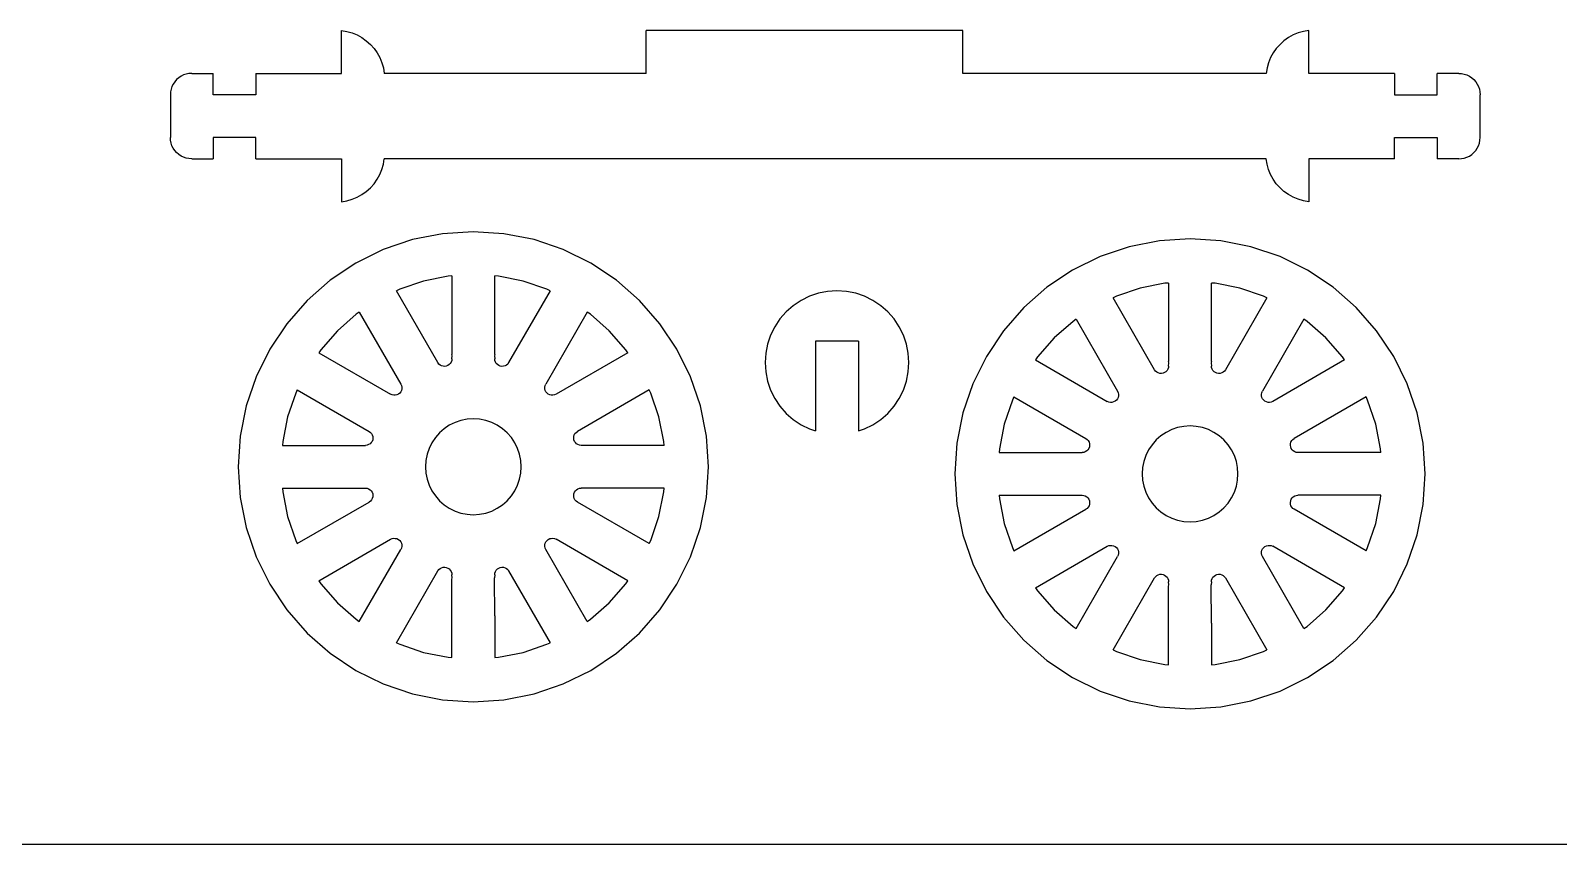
# Model space of a CAD drawing. Extents: x -291 to 291, y -218 to 218.
# Drawn here: x -163.9 to -56.7, y -217.8 to -160.7 of the extents above; entities that cross this region are included whole.
import ezdxf

# ---------------------------------------------------------------- set-up
doc = ezdxf.new("R2010")
doc.units = 0
doc.header["$MEASUREMENT"] = 0
doc.layers.get('0').update_dxf_attribs({"linetype": 'CONTINUOUS'})

msp = doc.modelspace()

# ---------------------------------------------------------------- linework, layer by layer
for p, q in [((-142.05, -160.69), (-141.67, -160.75)), ((-142.05, -163.69), (-142.05, -160.69)), ((-141.67, -160.75), (-141.31, -160.86)), ((-141.31, -160.86), (-140.95, -161)), ((-140.95, -161), (-140.62, -161.18)), ((-140.62, -161.18), (-140.31, -161.41)), ((-140.31, -161.41), (-140.02, -161.66)), ((-140.02, -161.66), (-139.77, -161.94)), ((-98.49, -160.69), (-120.68, -160.69)), ((-120.68, -163.69), (-120.68, -160.69)), ((-98.49, -163.69), (-98.49, -160.69)), ((-76.25, -161.66), (-76.51, -161.94)), ((-75.97, -161.41), (-76.25, -161.66)), ((-75.66, -161.18), (-75.97, -161.41)), ((-75.32, -161), (-75.66, -161.18)), ((-74.97, -160.86), (-75.32, -161)), ((-74.6, -160.75), (-74.97, -160.86)), ((-74.22, -160.69), (-74.6, -160.75)), ((-74.22, -163.69), (-74.22, -160.69)), ((-139.77, -161.94), (-139.55, -162.26)), ((-139.55, -162.26), (-139.36, -162.59)), ((-139.36, -162.59), (-139.22, -162.95)), ((-76.91, -162.59), (-77.06, -162.95)), ((-76.73, -162.26), (-76.91, -162.59)), ((-76.51, -161.94), (-76.73, -162.26)), ((-153.3, -163.89), (-153.46, -164)), ((-153.12, -163.8), (-153.3, -163.89)), ((-152.94, -163.74), (-153.12, -163.8)), ((-152.75, -163.7), (-152.94, -163.74)), ((-152.55, -163.69), (-152.75, -163.7)), ((-152.55, -163.69), (-151.05, -163.69)), ((-151.05, -165.19), (-151.05, -163.69)), ((-148.05, -163.69), (-142.05, -163.69)), ((-148.05, -163.69), (-148.05, -165.19)), ((-139.22, -162.95), (-139.11, -163.31)), ((-139.11, -163.31), (-139.05, -163.69)), ((-120.68, -163.69), (-139.05, -163.69)), ((-77.22, -163.69), (-98.49, -163.69)), ((-77.16, -163.31), (-77.22, -163.69)), ((-77.06, -162.95), (-77.16, -163.31)), ((-68.22, -163.69), (-74.22, -163.69)), ((-68.22, -163.69), (-68.22, -165.19)), ((-63.72, -163.69), (-65.22, -163.69)), ((-65.22, -165.19), (-65.22, -163.69)), ((-63.72, -163.69), (-63.53, -163.7)), ((-63.53, -163.7), (-63.33, -163.74)), ((-63.33, -163.74), (-63.15, -163.8)), ((-63.15, -163.8), (-62.97, -163.89)), ((-62.97, -163.89), (-62.81, -164)), ((-154, -164.8), (-154.04, -164.99)), ((-153.94, -164.62), (-154, -164.8)), ((-153.85, -164.44), (-153.94, -164.62)), ((-153.74, -164.28), (-153.85, -164.44)), ((-153.61, -164.13), (-153.74, -164.28)), ((-153.46, -164), (-153.61, -164.13)), ((-62.81, -164), (-62.66, -164.13)), ((-62.66, -164.13), (-62.53, -164.28)), ((-62.53, -164.28), (-62.42, -164.44)), ((-62.42, -164.44), (-62.34, -164.62)), ((-62.34, -164.62), (-62.27, -164.8)), ((-62.27, -164.8), (-62.24, -164.99)), ((-154.04, -164.99), (-154.05, -165.19)), ((-154.05, -165.19), (-154.05, -168.19)), ((-148.05, -165.19), (-151.05, -165.19)), ((-68.22, -165.19), (-65.22, -165.19)), ((-62.24, -164.99), (-62.22, -165.19)), ((-62.22, -168.19), (-62.22, -165.19)), ((-154.04, -168.38), (-154.05, -168.19)), ((-154, -168.58), (-154.04, -168.38)), ((-153.94, -168.76), (-154, -168.58)), ((-153.85, -168.94), (-153.94, -168.76)), ((-153.74, -169.1), (-153.85, -168.94)), ((-153.61, -169.25), (-153.74, -169.1)), ((-153.46, -169.38), (-153.61, -169.25)), ((-151.05, -168.19), (-151.05, -169.69)), ((-148.05, -168.19), (-151.05, -168.19)), ((-148.05, -169.69), (-148.05, -168.19)), ((-68.22, -169.69), (-68.22, -168.19)), ((-68.22, -168.19), (-65.22, -168.19)), ((-65.22, -168.19), (-65.22, -169.69)), ((-62.81, -169.38), (-62.66, -169.25)), ((-62.66, -169.25), (-62.53, -169.1)), ((-62.53, -169.1), (-62.42, -168.94)), ((-62.42, -168.94), (-62.34, -168.76)), ((-62.34, -168.76), (-62.27, -168.58)), ((-62.27, -168.58), (-62.24, -168.38)), ((-62.24, -168.38), (-62.22, -168.19)), ((-153.3, -169.49), (-153.46, -169.38)), ((-153.12, -169.57), (-153.3, -169.49)), ((-152.94, -169.64), (-153.12, -169.57)), ((-152.75, -169.67), (-152.94, -169.64)), ((-152.55, -169.69), (-152.75, -169.67)), ((-152.55, -169.69), (-151.05, -169.69)), ((-148.05, -169.69), (-142.05, -169.69)), ((-142.05, -169.69), (-142.05, -172.69)), ((-139.22, -170.43), (-139.11, -170.06)), ((-139.11, -170.06), (-139.05, -169.69)), ((-77.22, -169.69), (-139.05, -169.69)), ((-77.16, -170.06), (-77.22, -169.69)), ((-77.06, -170.43), (-77.16, -170.06)), ((-74.22, -169.69), (-74.22, -172.69)), ((-68.22, -169.69), (-74.22, -169.69)), ((-63.72, -169.69), (-65.22, -169.69)), ((-63.72, -169.69), (-63.53, -169.67)), ((-63.53, -169.67), (-63.33, -169.64)), ((-63.33, -169.64), (-63.15, -169.57)), ((-63.15, -169.57), (-62.97, -169.49)), ((-62.97, -169.49), (-62.81, -169.38)), ((-139.77, -171.43), (-139.55, -171.12)), ((-139.55, -171.12), (-139.36, -170.78)), ((-139.36, -170.78), (-139.22, -170.43)), ((-76.91, -170.78), (-77.06, -170.43)), ((-76.73, -171.12), (-76.91, -170.78)), ((-76.51, -171.43), (-76.73, -171.12)), ((-141.31, -172.52), (-140.95, -172.38)), ((-140.95, -172.38), (-140.62, -172.19)), ((-140.62, -172.19), (-140.31, -171.97)), ((-140.31, -171.97), (-140.02, -171.72)), ((-140.02, -171.72), (-139.77, -171.43)), ((-76.25, -171.72), (-76.51, -171.43)), ((-75.97, -171.97), (-76.25, -171.72)), ((-75.66, -172.19), (-75.97, -171.97)), ((-75.32, -172.38), (-75.66, -172.19)), ((-74.97, -172.52), (-75.32, -172.38)), ((-142.05, -172.69), (-141.67, -172.62)), ((-141.67, -172.62), (-141.31, -172.52)), ((-74.6, -172.62), (-74.97, -172.52)), ((-74.22, -172.69), (-74.6, -172.62)), ((-137.08, -175.35), (-139.12, -176.04)), ((-134.96, -174.93), (-137.08, -175.35)), ((-132.81, -174.79), (-134.96, -174.93)), ((-130.66, -174.93), (-132.81, -174.79)), ((-128.54, -175.35), (-130.66, -174.93)), ((-126.5, -176.04), (-128.54, -175.35)), ((-84.71, -175.43), (-86.83, -175.85)), ((-82.56, -175.29), (-84.71, -175.43)), ((-80.41, -175.43), (-82.56, -175.29)), ((-78.29, -175.85), (-80.41, -175.43)), ((-139.12, -176.04), (-141.05, -177)), ((-124.57, -177), (-126.5, -176.04)), ((-88.87, -176.54), (-90.8, -177.49)), ((-86.83, -175.85), (-88.87, -176.54)), ((-76.25, -176.54), (-78.29, -175.85)), ((-74.32, -177.49), (-76.25, -176.54)), ((-141.05, -177), (-142.84, -178.19)), ((-122.77, -178.19), (-124.57, -177)), ((-90.8, -177.49), (-92.59, -178.69)), ((-72.52, -178.69), (-74.32, -177.49)), ((-142.84, -178.19), (-144.46, -179.62)), ((-137.97, -178.82), (-138.2, -178.94)), ((-136.3, -178.25), (-137.97, -178.82)), ((-134.57, -177.91), (-136.3, -178.25)), ((-134.31, -177.89), (-134.57, -177.91)), ((-134.31, -177.89), (-134.31, -183.4)), ((-131.31, -183.4), (-131.31, -177.89)), ((-131.05, -177.91), (-131.31, -177.89)), ((-129.32, -178.25), (-131.05, -177.91)), ((-127.65, -178.82), (-129.32, -178.25)), ((-127.42, -178.94), (-127.65, -178.82)), ((-121.15, -179.62), (-122.77, -178.19)), ((-92.59, -178.69), (-94.21, -180.11)), ((-86.05, -178.75), (-87.72, -179.32)), ((-84.32, -178.41), (-86.05, -178.75)), ((-84.06, -178.39), (-84.32, -178.41)), ((-84.06, -178.39), (-84.06, -183.9)), ((-81.06, -183.9), (-81.06, -178.39)), ((-80.8, -178.41), (-81.06, -178.39)), ((-79.07, -178.75), (-80.8, -178.41)), ((-77.4, -179.32), (-79.07, -178.75)), ((-70.9, -180.11), (-72.52, -178.69)), ((-144.46, -179.62), (-145.89, -181.24)), ((-135.29, -183.97), (-138.2, -178.94)), ((-127.42, -178.94), (-130.33, -183.97)), ((-119.73, -181.24), (-121.15, -179.62)), ((-109.83, -179.61), (-110.38, -179.98)), ((-109.24, -179.32), (-109.83, -179.61)), ((-108.61, -179.11), (-109.24, -179.32)), ((-107.97, -178.98), (-108.61, -179.11)), ((-107.31, -178.94), (-107.97, -178.98)), ((-106.65, -178.98), (-107.31, -178.94)), ((-106, -179.11), (-106.65, -178.98)), ((-105.38, -179.32), (-106, -179.11)), ((-104.79, -179.61), (-105.38, -179.32)), ((-104.24, -179.98), (-104.79, -179.61)), ((-87.72, -179.32), (-87.95, -179.43)), ((-85.04, -184.47), (-87.95, -179.43)), ((-77.17, -179.43), (-80.08, -184.47)), ((-77.17, -179.43), (-77.4, -179.32)), ((-141.01, -180.58), (-142.34, -181.74)), ((-140.8, -180.44), (-141.01, -180.58)), ((-140.8, -180.44), (-137.89, -185.47)), ((-124.82, -180.44), (-127.73, -185.47)), ((-124.6, -180.58), (-124.82, -180.44)), ((-123.28, -181.74), (-124.6, -180.58)), ((-111.31, -180.9), (-111.67, -181.45)), ((-110.87, -180.41), (-111.31, -180.9)), ((-110.38, -179.98), (-110.87, -180.41)), ((-103.74, -180.41), (-104.24, -179.98)), ((-103.31, -180.9), (-103.74, -180.41)), ((-102.94, -181.45), (-103.31, -180.9)), ((-94.21, -180.11), (-95.64, -181.74)), ((-90.55, -180.93), (-90.76, -181.08)), ((-90.55, -180.93), (-87.64, -185.97)), ((-74.57, -180.93), (-77.48, -185.97)), ((-74.35, -181.08), (-74.57, -180.93)), ((-69.48, -181.74), (-70.9, -180.11)), ((-145.89, -181.24), (-147.08, -183.03)), ((-142.34, -181.74), (-143.5, -183.07)), ((-122.12, -183.07), (-123.28, -181.74)), ((-118.53, -183.03), (-119.73, -181.24)), ((-111.97, -182.04), (-112.18, -182.67)), ((-111.67, -181.45), (-111.97, -182.04)), ((-102.65, -182.04), (-102.94, -181.45)), ((-102.44, -182.67), (-102.65, -182.04)), ((-95.64, -181.74), (-96.83, -183.53)), ((-90.76, -181.08), (-92.09, -182.24)), ((-73.03, -182.24), (-74.35, -181.08)), ((-68.28, -183.53), (-69.48, -181.74)), ((-147.08, -183.03), (-148.04, -184.96)), ((-143.5, -183.07), (-143.65, -183.28)), ((-121.97, -183.28), (-122.12, -183.07)), ((-117.58, -184.96), (-118.53, -183.03)), ((-112.18, -182.67), (-112.31, -183.31)), ((-108.81, -182.47), (-108.81, -188.76)), ((-105.81, -182.47), (-108.81, -182.47)), ((-105.81, -182.47), (-105.81, -188.76)), ((-102.31, -183.31), (-102.44, -182.67)), ((-92.09, -182.24), (-93.25, -183.57)), ((-71.87, -183.57), (-73.03, -182.24)), ((-143.65, -183.28), (-138.61, -186.19)), ((-135.22, -184.07), (-135.29, -183.97)), ((-135.14, -184.14), (-135.22, -184.07)), ((-135.04, -184.2), (-135.14, -184.14)), ((-134.93, -184.23), (-135.04, -184.2)), ((-134.81, -184.24), (-134.93, -184.23)), ((-134.7, -184.22), (-134.81, -184.24)), ((-134.59, -184.18), (-134.7, -184.22)), ((-134.5, -184.11), (-134.59, -184.18)), ((-134.42, -184.03), (-134.5, -184.11)), ((-134.36, -183.93), (-134.42, -184.03)), ((-134.32, -183.82), (-134.36, -183.93)), ((-134.31, -183.71), (-134.32, -183.82)), ((-134.3, -183.49), (-134.31, -183.4)), ((-134.31, -183.71), (-134.3, -183.49)), ((-131.31, -183.4), (-131.32, -183.49)), ((-131.32, -183.49), (-131.31, -183.71)), ((-131.3, -183.82), (-131.31, -183.71)), ((-131.26, -183.93), (-131.3, -183.82)), ((-131.2, -184.03), (-131.26, -183.93)), ((-131.12, -184.11), (-131.2, -184.03)), ((-131.03, -184.18), (-131.12, -184.11)), ((-130.92, -184.22), (-131.03, -184.18)), ((-130.81, -184.24), (-130.92, -184.22)), ((-130.69, -184.23), (-130.81, -184.24)), ((-130.58, -184.2), (-130.69, -184.23)), ((-130.48, -184.14), (-130.58, -184.2)), ((-130.39, -184.07), (-130.48, -184.14)), ((-130.33, -183.97), (-130.39, -184.07)), ((-121.97, -183.28), (-127.01, -186.19)), ((-112.31, -183.31), (-112.35, -183.97)), ((-112.35, -183.97), (-112.31, -184.62)), ((-102.27, -183.97), (-102.31, -183.31)), ((-102.31, -184.62), (-102.27, -183.97)), ((-96.83, -183.53), (-97.79, -185.46)), ((-93.25, -183.57), (-93.4, -183.78)), ((-93.4, -183.78), (-88.36, -186.69)), ((-84.06, -184.21), (-84.07, -184.32)), ((-84.05, -183.99), (-84.06, -183.9)), ((-84.06, -184.21), (-84.05, -183.99)), ((-81.06, -183.9), (-81.07, -183.99)), ((-81.07, -183.99), (-81.06, -184.21)), ((-81.05, -184.32), (-81.06, -184.21)), ((-71.72, -183.78), (-76.76, -186.69)), ((-71.72, -183.78), (-71.87, -183.57)), ((-67.33, -185.46), (-68.28, -183.53)), ((-148.04, -184.96), (-148.73, -187.01)), ((-116.89, -187.01), (-117.58, -184.96)), ((-112.31, -184.62), (-112.18, -185.27)), ((-112.18, -185.27), (-111.97, -185.89)), ((-102.65, -185.89), (-102.44, -185.27)), ((-102.44, -185.27), (-102.31, -184.62)), ((-84.97, -184.56), (-85.04, -184.47)), ((-84.89, -184.64), (-84.97, -184.56)), ((-84.79, -184.69), (-84.89, -184.64)), ((-84.68, -184.73), (-84.79, -184.69)), ((-84.56, -184.73), (-84.68, -184.73)), ((-84.45, -184.72), (-84.56, -184.73)), ((-84.34, -184.67), (-84.45, -184.72)), ((-84.25, -184.61), (-84.34, -184.67)), ((-84.17, -184.53), (-84.25, -184.61)), ((-84.11, -184.43), (-84.17, -184.53)), ((-84.07, -184.32), (-84.11, -184.43)), ((-81.01, -184.43), (-81.05, -184.32)), ((-80.95, -184.53), (-81.01, -184.43)), ((-80.87, -184.61), (-80.95, -184.53)), ((-80.78, -184.67), (-80.87, -184.61)), ((-80.67, -184.72), (-80.78, -184.67)), ((-80.56, -184.73), (-80.67, -184.72)), ((-80.44, -184.73), (-80.56, -184.73)), ((-80.33, -184.69), (-80.44, -184.73)), ((-80.23, -184.64), (-80.33, -184.69)), ((-80.14, -184.56), (-80.23, -184.64)), ((-80.08, -184.47), (-80.14, -184.56)), ((-145.26, -186.11), (-145.83, -187.78)), ((-145.15, -185.88), (-145.26, -186.11)), ((-145.15, -185.88), (-140.11, -188.79)), ((-138.5, -186.24), (-138.61, -186.19)), ((-138.39, -186.26), (-138.5, -186.24)), ((-138.28, -186.26), (-138.39, -186.26)), ((-138.17, -186.23), (-138.28, -186.26)), ((-138.06, -186.18), (-138.17, -186.23)), ((-137.97, -186.11), (-138.06, -186.18)), ((-137.9, -186.02), (-137.97, -186.11)), ((-137.85, -185.92), (-137.9, -186.02)), ((-137.89, -185.47), (-137.84, -185.58)), ((-137.82, -185.8), (-137.85, -185.92)), ((-137.84, -185.58), (-137.82, -185.69)), ((-137.82, -185.69), (-137.82, -185.8)), ((-127.8, -185.69), (-127.77, -185.58)), ((-127.79, -185.8), (-127.8, -185.69)), ((-127.77, -185.92), (-127.79, -185.8)), ((-127.77, -185.58), (-127.73, -185.47)), ((-127.72, -186.02), (-127.77, -185.92)), ((-127.64, -186.11), (-127.72, -186.02)), ((-127.56, -186.18), (-127.64, -186.11)), ((-127.45, -186.23), (-127.56, -186.18)), ((-127.34, -186.26), (-127.45, -186.23)), ((-127.23, -186.26), (-127.34, -186.26)), ((-127.11, -186.24), (-127.23, -186.26)), ((-127.01, -186.19), (-127.11, -186.24)), ((-120.47, -185.88), (-125.51, -188.79)), ((-120.36, -186.11), (-120.47, -185.88)), ((-119.79, -187.78), (-120.36, -186.11)), ((-111.97, -185.89), (-111.67, -186.48)), ((-102.94, -186.48), (-102.65, -185.89)), ((-97.79, -185.46), (-98.48, -187.5)), ((-94.9, -186.38), (-95.01, -186.61)), ((-94.9, -186.38), (-89.86, -189.29)), ((-87.64, -185.97), (-87.59, -186.08)), ((-87.57, -186.3), (-87.6, -186.41)), ((-87.59, -186.08), (-87.57, -186.19)), ((-87.57, -186.19), (-87.57, -186.3)), ((-77.55, -186.19), (-77.52, -186.08)), ((-77.54, -186.3), (-77.55, -186.19)), ((-77.52, -186.41), (-77.54, -186.3)), ((-77.52, -186.08), (-77.48, -185.97)), ((-70.22, -186.38), (-75.26, -189.29)), ((-70.11, -186.61), (-70.22, -186.38)), ((-66.64, -187.5), (-67.33, -185.46)), ((-148.73, -187.01), (-149.15, -189.12)), ((-116.47, -189.12), (-116.89, -187.01)), ((-111.67, -186.48), (-111.31, -187.03)), ((-111.31, -187.03), (-110.87, -187.53)), ((-103.74, -187.53), (-103.31, -187.03)), ((-103.31, -187.03), (-102.94, -186.48)), ((-95.01, -186.61), (-95.58, -188.28)), ((-88.25, -186.74), (-88.36, -186.69)), ((-88.14, -186.76), (-88.25, -186.74)), ((-88.03, -186.76), (-88.14, -186.76)), ((-87.92, -186.73), (-88.03, -186.76)), ((-87.81, -186.68), (-87.92, -186.73)), ((-87.72, -186.61), (-87.81, -186.68)), ((-87.65, -186.52), (-87.72, -186.61)), ((-87.6, -186.41), (-87.65, -186.52)), ((-77.47, -186.52), (-77.52, -186.41)), ((-77.39, -186.61), (-77.47, -186.52)), ((-77.31, -186.68), (-77.39, -186.61)), ((-77.2, -186.73), (-77.31, -186.68)), ((-77.09, -186.76), (-77.2, -186.73)), ((-76.98, -186.76), (-77.09, -186.76)), ((-76.86, -186.74), (-76.98, -186.76)), ((-76.76, -186.69), (-76.86, -186.74)), ((-69.54, -188.28), (-70.11, -186.61)), ((-145.83, -187.78), (-146.17, -189.51)), ((-134.49, -188.36), (-134.85, -188.61)), ((-134.09, -188.17), (-134.49, -188.36)), ((-133.68, -188.03), (-134.09, -188.17)), ((-133.25, -187.94), (-133.68, -188.03)), ((-132.81, -187.91), (-133.25, -187.94)), ((-132.37, -187.94), (-132.81, -187.91)), ((-131.94, -188.03), (-132.37, -187.94)), ((-131.52, -188.17), (-131.94, -188.03)), ((-131.13, -188.36), (-131.52, -188.17)), ((-130.76, -188.61), (-131.13, -188.36)), ((-119.45, -189.51), (-119.79, -187.78)), ((-110.87, -187.53), (-110.38, -187.96)), ((-110.38, -187.96), (-109.83, -188.33)), ((-109.83, -188.33), (-109.24, -188.62)), ((-105.38, -188.62), (-104.79, -188.33)), ((-104.79, -188.33), (-104.24, -187.96)), ((-104.24, -187.96), (-103.74, -187.53)), ((-98.48, -187.5), (-98.9, -189.62)), ((-95.58, -188.28), (-95.92, -190.01)), ((-83.43, -188.52), (-83.84, -188.67)), ((-83, -188.44), (-83.43, -188.52)), ((-82.56, -188.41), (-83, -188.44)), ((-82.12, -188.44), (-82.56, -188.41)), ((-81.69, -188.52), (-82.12, -188.44)), ((-81.27, -188.67), (-81.69, -188.52)), ((-69.2, -190.01), (-69.54, -188.28)), ((-66.22, -189.62), (-66.64, -187.5)), ((-149.15, -189.12), (-149.29, -191.27)), ((-146.17, -189.51), (-146.19, -189.77)), ((-140.11, -188.79), (-140.02, -188.86)), ((-139.97, -189.58), (-140.05, -189.66)), ((-140.02, -188.86), (-139.94, -188.94)), ((-139.9, -189.49), (-139.97, -189.58)), ((-139.94, -188.94), (-139.89, -189.04)), ((-139.86, -189.38), (-139.9, -189.49)), ((-139.89, -189.04), (-139.85, -189.15)), ((-139.85, -189.27), (-139.86, -189.38)), ((-139.85, -189.15), (-139.85, -189.27)), ((-135.72, -189.59), (-135.91, -189.99)), ((-135.47, -189.23), (-135.72, -189.59)), ((-135.18, -188.9), (-135.47, -189.23)), ((-134.85, -188.61), (-135.18, -188.9)), ((-130.43, -188.9), (-130.76, -188.61)), ((-130.14, -189.23), (-130.43, -188.9)), ((-129.9, -189.59), (-130.14, -189.23)), ((-129.7, -189.99), (-129.9, -189.59)), ((-125.77, -189.27), (-125.76, -189.15)), ((-125.75, -189.38), (-125.77, -189.27)), ((-125.76, -189.15), (-125.73, -189.04)), ((-125.71, -189.49), (-125.75, -189.38)), ((-125.73, -189.04), (-125.68, -188.94)), ((-125.65, -189.58), (-125.71, -189.49)), ((-125.68, -188.94), (-125.6, -188.86)), ((-125.57, -189.66), (-125.65, -189.58)), ((-125.6, -188.86), (-125.51, -188.79)), ((-119.43, -189.77), (-119.45, -189.51)), ((-116.32, -191.27), (-116.47, -189.12)), ((-109.24, -188.62), (-108.81, -188.76)), ((-105.81, -188.76), (-105.38, -188.62)), ((-89.86, -189.29), (-89.77, -189.36)), ((-89.77, -189.36), (-89.69, -189.44)), ((-89.69, -189.44), (-89.64, -189.54)), ((-89.64, -189.54), (-89.6, -189.65)), ((-84.93, -189.39), (-85.22, -189.73)), ((-84.6, -189.1), (-84.93, -189.39)), ((-84.24, -188.86), (-84.6, -189.1)), ((-83.84, -188.67), (-84.24, -188.86)), ((-80.88, -188.86), (-81.27, -188.67)), ((-80.51, -189.1), (-80.88, -188.86)), ((-80.18, -189.39), (-80.51, -189.1)), ((-79.89, -189.73), (-80.18, -189.39)), ((-75.51, -189.65), (-75.48, -189.54)), ((-75.48, -189.54), (-75.43, -189.44)), ((-75.43, -189.44), (-75.35, -189.36)), ((-75.35, -189.36), (-75.26, -189.29)), ((-146.19, -189.77), (-140.37, -189.77)), ((-140.26, -189.76), (-140.37, -189.77)), ((-140.15, -189.72), (-140.26, -189.76)), ((-140.05, -189.66), (-140.15, -189.72)), ((-136.05, -190.4), (-136.14, -190.83)), ((-135.91, -189.99), (-136.05, -190.4)), ((-129.56, -190.4), (-129.7, -189.99)), ((-129.48, -190.83), (-129.56, -190.4)), ((-125.47, -189.72), (-125.57, -189.66)), ((-125.36, -189.76), (-125.47, -189.72)), ((-125.25, -189.77), (-125.36, -189.76)), ((-119.43, -189.77), (-125.25, -189.77)), ((-98.9, -189.62), (-99.04, -191.77)), ((-95.92, -190.01), (-95.94, -190.27)), ((-95.94, -190.27), (-90.12, -190.27)), ((-90.01, -190.26), (-90.12, -190.27)), ((-89.9, -190.22), (-90.01, -190.26)), ((-89.8, -190.16), (-89.9, -190.22)), ((-89.72, -190.08), (-89.8, -190.16)), ((-89.65, -189.99), (-89.72, -190.08)), ((-89.61, -189.88), (-89.65, -189.99)), ((-89.6, -189.77), (-89.61, -189.88)), ((-89.6, -189.65), (-89.6, -189.77)), ((-85.66, -190.48), (-85.8, -190.9)), ((-85.47, -190.09), (-85.66, -190.48)), ((-85.22, -189.73), (-85.47, -190.09)), ((-79.65, -190.09), (-79.89, -189.73)), ((-79.45, -190.48), (-79.65, -190.09)), ((-79.31, -190.9), (-79.45, -190.48)), ((-75.52, -189.77), (-75.51, -189.65)), ((-75.5, -189.88), (-75.52, -189.77)), ((-75.46, -189.99), (-75.5, -189.88)), ((-75.4, -190.08), (-75.46, -189.99)), ((-75.32, -190.16), (-75.4, -190.08)), ((-75.22, -190.22), (-75.32, -190.16)), ((-75.11, -190.26), (-75.22, -190.22)), ((-75, -190.27), (-75.11, -190.26)), ((-69.18, -190.27), (-75, -190.27)), ((-69.18, -190.27), (-69.2, -190.01)), ((-66.07, -191.77), (-66.22, -189.62)), ((-149.29, -191.27), (-149.15, -193.42)), ((-136.14, -190.83), (-136.17, -191.27)), ((-136.17, -191.27), (-136.14, -191.71)), ((-136.14, -191.71), (-136.05, -192.14)), ((-129.56, -192.14), (-129.48, -191.71)), ((-129.45, -191.27), (-129.48, -190.83)), ((-129.48, -191.71), (-129.45, -191.27)), ((-116.47, -193.42), (-116.32, -191.27)), ((-85.89, -191.33), (-85.92, -191.77)), ((-85.8, -190.9), (-85.89, -191.33)), ((-79.23, -191.33), (-79.31, -190.9)), ((-79.2, -191.77), (-79.23, -191.33)), ((-146.19, -192.77), (-146.17, -193.03)), ((-146.19, -192.77), (-140.37, -192.77)), ((-140.37, -192.77), (-140.26, -192.78)), ((-140.26, -192.78), (-140.15, -192.82)), ((-136.05, -192.14), (-135.91, -192.56)), ((-135.91, -192.56), (-135.72, -192.95)), ((-129.9, -192.95), (-129.7, -192.56)), ((-129.7, -192.56), (-129.56, -192.14)), ((-125.47, -192.82), (-125.36, -192.78)), ((-125.36, -192.78), (-125.25, -192.77)), ((-119.43, -192.77), (-125.25, -192.77)), ((-119.45, -193.03), (-119.43, -192.77)), ((-99.04, -191.77), (-98.9, -193.92)), ((-85.92, -191.77), (-85.89, -192.21)), ((-85.89, -192.21), (-85.8, -192.64)), ((-85.8, -192.64), (-85.66, -193.06)), ((-79.45, -193.06), (-79.31, -192.64)), ((-79.31, -192.64), (-79.23, -192.21)), ((-79.23, -192.21), (-79.2, -191.77)), ((-66.22, -193.92), (-66.07, -191.77)), ((-149.15, -193.42), (-148.73, -195.54)), ((-146.17, -193.03), (-145.83, -194.76)), ((-145.15, -196.66), (-140.11, -193.75)), ((-140.15, -192.82), (-140.05, -192.88)), ((-140.02, -193.69), (-140.11, -193.75)), ((-140.05, -192.88), (-139.97, -192.96)), ((-139.94, -193.6), (-140.02, -193.69)), ((-139.97, -192.96), (-139.9, -193.06)), ((-139.89, -193.5), (-139.94, -193.6)), ((-139.9, -193.06), (-139.86, -193.16)), ((-139.85, -193.39), (-139.89, -193.5)), ((-139.86, -193.16), (-139.85, -193.28)), ((-139.85, -193.28), (-139.85, -193.39)), ((-135.72, -192.95), (-135.47, -193.32)), ((-135.47, -193.32), (-135.18, -193.65)), ((-135.18, -193.65), (-134.85, -193.94)), ((-130.76, -193.94), (-130.43, -193.65)), ((-130.43, -193.65), (-130.14, -193.32)), ((-130.14, -193.32), (-129.9, -192.95)), ((-125.77, -193.28), (-125.75, -193.16)), ((-125.76, -193.39), (-125.77, -193.28)), ((-125.73, -193.5), (-125.76, -193.39)), ((-125.75, -193.16), (-125.71, -193.06)), ((-125.68, -193.6), (-125.73, -193.5)), ((-125.71, -193.06), (-125.65, -192.96)), ((-125.6, -193.69), (-125.68, -193.6)), ((-125.65, -192.96), (-125.57, -192.88)), ((-125.51, -193.75), (-125.6, -193.69)), ((-125.57, -192.88), (-125.47, -192.82)), ((-120.47, -196.66), (-125.51, -193.75)), ((-119.79, -194.76), (-119.45, -193.03)), ((-116.89, -195.54), (-116.47, -193.42)), ((-95.94, -193.27), (-95.92, -193.53)), ((-95.94, -193.27), (-90.12, -193.27)), ((-95.92, -193.53), (-95.58, -195.26)), ((-90.12, -193.27), (-90.01, -193.28)), ((-90.01, -193.28), (-89.9, -193.32)), ((-89.9, -193.32), (-89.8, -193.38)), ((-89.8, -193.38), (-89.72, -193.46)), ((-89.72, -193.46), (-89.65, -193.55)), ((-89.65, -193.55), (-89.61, -193.66)), ((-89.6, -193.89), (-89.64, -194)), ((-89.61, -193.66), (-89.6, -193.77)), ((-89.6, -193.77), (-89.6, -193.89)), ((-85.66, -193.06), (-85.47, -193.45)), ((-85.47, -193.45), (-85.22, -193.82)), ((-85.22, -193.82), (-84.93, -194.15)), ((-80.18, -194.15), (-79.89, -193.82)), ((-79.89, -193.82), (-79.65, -193.45)), ((-79.65, -193.45), (-79.45, -193.06)), ((-75.52, -193.77), (-75.5, -193.66)), ((-75.51, -193.89), (-75.52, -193.77)), ((-75.48, -194), (-75.51, -193.89)), ((-75.5, -193.66), (-75.46, -193.55)), ((-75.46, -193.55), (-75.4, -193.46)), ((-75.4, -193.46), (-75.32, -193.38)), ((-75.32, -193.38), (-75.22, -193.32)), ((-75.22, -193.32), (-75.11, -193.28)), ((-75.11, -193.28), (-75, -193.27)), ((-69.18, -193.27), (-75, -193.27)), ((-69.54, -195.26), (-69.2, -193.53)), ((-69.2, -193.53), (-69.18, -193.27)), ((-145.83, -194.76), (-145.26, -196.43)), ((-134.85, -193.94), (-134.49, -194.18)), ((-134.49, -194.18), (-134.09, -194.38)), ((-134.09, -194.38), (-133.68, -194.52)), ((-133.68, -194.52), (-133.25, -194.6)), ((-133.25, -194.6), (-132.81, -194.63)), ((-132.81, -194.63), (-132.37, -194.6)), ((-132.37, -194.6), (-131.94, -194.52)), ((-131.94, -194.52), (-131.52, -194.38)), ((-131.52, -194.38), (-131.13, -194.18)), ((-131.13, -194.18), (-130.76, -193.94)), ((-120.36, -196.43), (-119.79, -194.76)), ((-98.9, -193.92), (-98.48, -196.04)), ((-94.9, -197.16), (-89.86, -194.25)), ((-89.77, -194.19), (-89.86, -194.25)), ((-89.69, -194.1), (-89.77, -194.19)), ((-89.64, -194), (-89.69, -194.1)), ((-84.93, -194.15), (-84.6, -194.44)), ((-84.6, -194.44), (-84.24, -194.68)), ((-84.24, -194.68), (-83.84, -194.87)), ((-83.84, -194.87), (-83.43, -195.02)), ((-81.69, -195.02), (-81.27, -194.87)), ((-81.27, -194.87), (-80.88, -194.68)), ((-80.88, -194.68), (-80.51, -194.44)), ((-80.51, -194.44), (-80.18, -194.15)), ((-75.43, -194.1), (-75.48, -194)), ((-75.35, -194.19), (-75.43, -194.1)), ((-75.26, -194.25), (-75.35, -194.19)), ((-70.22, -197.16), (-75.26, -194.25)), ((-66.64, -196.04), (-66.22, -193.92)), ((-148.73, -195.54), (-148.04, -197.58)), ((-117.58, -197.58), (-116.89, -195.54)), ((-95.58, -195.26), (-95.01, -196.93)), ((-83.43, -195.02), (-83, -195.1)), ((-83, -195.1), (-82.56, -195.13)), ((-82.56, -195.13), (-82.12, -195.1)), ((-82.12, -195.1), (-81.69, -195.02)), ((-70.11, -196.93), (-69.54, -195.26)), ((-145.26, -196.43), (-145.15, -196.66)), ((-143.65, -199.26), (-138.61, -196.35)), ((-140.8, -202.11), (-137.89, -197.07)), ((-138.61, -196.35), (-138.5, -196.31)), ((-138.5, -196.31), (-138.39, -196.28)), ((-138.39, -196.28), (-138.28, -196.29)), ((-138.28, -196.29), (-138.17, -196.31)), ((-138.17, -196.31), (-138.06, -196.36)), ((-138.06, -196.36), (-137.97, -196.44)), ((-137.97, -196.44), (-137.9, -196.53)), ((-137.9, -196.53), (-137.85, -196.63)), ((-137.84, -196.97), (-137.89, -197.07)), ((-137.85, -196.63), (-137.82, -196.74)), ((-137.82, -196.85), (-137.84, -196.97)), ((-137.82, -196.74), (-137.82, -196.85)), ((-127.8, -196.85), (-127.79, -196.74)), ((-127.77, -196.97), (-127.8, -196.85)), ((-127.79, -196.74), (-127.77, -196.63)), ((-127.77, -196.63), (-127.72, -196.53)), ((-127.73, -197.07), (-127.77, -196.97)), ((-124.82, -202.11), (-127.73, -197.07)), ((-127.72, -196.53), (-127.64, -196.44)), ((-127.64, -196.44), (-127.56, -196.36)), ((-127.56, -196.36), (-127.45, -196.31)), ((-127.45, -196.31), (-127.34, -196.29)), ((-127.34, -196.29), (-127.23, -196.28)), ((-127.23, -196.28), (-127.11, -196.31)), ((-127.11, -196.31), (-127.01, -196.35)), ((-121.97, -199.26), (-127.01, -196.35)), ((-120.47, -196.66), (-120.36, -196.43)), ((-98.48, -196.04), (-97.79, -198.08)), ((-95.01, -196.93), (-94.9, -197.16)), ((-93.4, -199.76), (-88.36, -196.85)), ((-88.36, -196.85), (-88.25, -196.8)), ((-88.25, -196.8), (-88.14, -196.78)), ((-88.14, -196.78), (-88.03, -196.78)), ((-88.03, -196.78), (-87.92, -196.81)), ((-87.92, -196.81), (-87.81, -196.86)), ((-87.81, -196.86), (-87.72, -196.93)), ((-87.72, -196.93), (-87.65, -197.02)), ((-87.65, -197.02), (-87.6, -197.13)), ((-77.52, -197.13), (-77.47, -197.02)), ((-77.47, -197.02), (-77.39, -196.93)), ((-77.39, -196.93), (-77.31, -196.86)), ((-77.31, -196.86), (-77.2, -196.81)), ((-77.2, -196.81), (-77.09, -196.78)), ((-77.09, -196.78), (-76.98, -196.78)), ((-76.98, -196.78), (-76.86, -196.8)), ((-76.86, -196.8), (-76.76, -196.85)), ((-71.72, -199.76), (-76.76, -196.85)), ((-70.22, -197.16), (-70.11, -196.93)), ((-67.33, -198.08), (-66.64, -196.04)), ((-148.04, -197.58), (-147.08, -199.51)), ((-118.53, -199.51), (-117.58, -197.58)), ((-97.79, -198.08), (-96.83, -200.01)), ((-90.55, -202.61), (-87.64, -197.57)), ((-87.59, -197.47), (-87.64, -197.57)), ((-87.6, -197.13), (-87.57, -197.24)), ((-87.57, -197.35), (-87.59, -197.47)), ((-87.57, -197.24), (-87.57, -197.35)), ((-77.55, -197.35), (-77.54, -197.24)), ((-77.52, -197.47), (-77.55, -197.35)), ((-77.54, -197.24), (-77.52, -197.13)), ((-77.48, -197.57), (-77.52, -197.47)), ((-74.57, -202.61), (-77.48, -197.57)), ((-68.28, -200.01), (-67.33, -198.08)), ((-138.2, -203.61), (-135.29, -198.57)), ((-135.29, -198.57), (-135.22, -198.48)), ((-135.22, -198.48), (-135.14, -198.4)), ((-135.14, -198.4), (-135.04, -198.35)), ((-135.04, -198.35), (-134.93, -198.32)), ((-134.93, -198.32), (-134.81, -198.31)), ((-134.81, -198.31), (-134.7, -198.33)), ((-134.7, -198.33), (-134.59, -198.37)), ((-134.59, -198.37), (-134.5, -198.43)), ((-134.5, -198.43), (-134.42, -198.51)), ((-134.42, -198.51), (-134.36, -198.61)), ((-134.36, -198.61), (-134.32, -198.72)), ((-134.32, -198.72), (-134.31, -198.84)), ((-134.3, -199.05), (-134.31, -198.84)), ((-134.31, -199.15), (-134.3, -199.05)), ((-134.31, -204.65), (-134.31, -199.15)), ((-131.31, -198.84), (-131.32, -199.05)), ((-131.31, -201.73), (-131.32, -199.05)), ((-131.31, -198.84), (-131.3, -198.72)), ((-131.3, -198.72), (-131.26, -198.61)), ((-131.26, -198.61), (-131.2, -198.51)), ((-131.2, -198.51), (-131.12, -198.43)), ((-131.12, -198.43), (-131.03, -198.37)), ((-131.03, -198.37), (-130.92, -198.33)), ((-130.92, -198.33), (-130.81, -198.31)), ((-130.81, -198.31), (-130.69, -198.32)), ((-130.69, -198.32), (-130.58, -198.35)), ((-130.58, -198.35), (-130.48, -198.4)), ((-130.48, -198.4), (-130.39, -198.48)), ((-130.39, -198.48), (-130.33, -198.57)), ((-130.33, -198.57), (-127.42, -203.61)), ((-87.95, -204.11), (-85.04, -199.07)), ((-85.04, -199.07), (-84.97, -198.98)), ((-84.97, -198.98), (-84.89, -198.9)), ((-84.89, -198.9), (-84.79, -198.85)), ((-84.79, -198.85), (-84.68, -198.81)), ((-84.68, -198.81), (-84.56, -198.81)), ((-84.56, -198.81), (-84.45, -198.82)), ((-84.45, -198.82), (-84.34, -198.87)), ((-84.34, -198.87), (-84.25, -198.93)), ((-84.25, -198.93), (-84.17, -199.01)), ((-84.17, -199.01), (-84.11, -199.11)), ((-84.11, -199.11), (-84.07, -199.22)), ((-84.07, -199.22), (-84.06, -199.33)), ((-81.06, -199.33), (-81.05, -199.22)), ((-81.05, -199.22), (-81.01, -199.11)), ((-81.01, -199.11), (-80.95, -199.01)), ((-80.95, -199.01), (-80.87, -198.93)), ((-80.87, -198.93), (-80.78, -198.87)), ((-80.78, -198.87), (-80.67, -198.82)), ((-80.67, -198.82), (-80.56, -198.81)), ((-80.56, -198.81), (-80.44, -198.81)), ((-80.44, -198.81), (-80.33, -198.85)), ((-80.33, -198.85), (-80.23, -198.9)), ((-80.23, -198.9), (-80.14, -198.98)), ((-80.14, -198.98), (-80.08, -199.07)), ((-80.08, -199.07), (-77.17, -204.11)), ((-147.08, -199.51), (-145.89, -201.31)), ((-143.65, -199.26), (-143.5, -199.48)), ((-143.5, -199.48), (-142.34, -200.8)), ((-123.28, -200.8), (-122.12, -199.48)), ((-122.12, -199.48), (-121.97, -199.26)), ((-119.73, -201.31), (-118.53, -199.51)), ((-96.83, -200.01), (-95.64, -201.81)), ((-93.4, -199.76), (-93.25, -199.98)), ((-93.25, -199.98), (-92.09, -201.3)), ((-84.05, -199.55), (-84.06, -199.33)), ((-84.06, -199.64), (-84.05, -199.55)), ((-84.06, -205.15), (-84.06, -199.64)), ((-81.06, -199.33), (-81.07, -199.55)), ((-81.06, -202.23), (-81.07, -199.55)), ((-73.03, -201.3), (-71.87, -199.98)), ((-71.87, -199.98), (-71.72, -199.76)), ((-69.48, -201.81), (-68.28, -200.01)), ((-145.89, -201.31), (-144.46, -202.93)), ((-142.34, -200.8), (-141.01, -201.96)), ((-124.6, -201.96), (-123.28, -200.8)), ((-121.15, -202.93), (-119.73, -201.31)), ((-92.09, -201.3), (-90.76, -202.46)), ((-74.35, -202.46), (-73.03, -201.3)), ((-141.01, -201.96), (-140.8, -202.11)), ((-131.31, -201.73), (-131.31, -204.65)), ((-124.82, -202.11), (-124.6, -201.96)), ((-95.64, -201.81), (-94.21, -203.43)), ((-81.06, -202.23), (-81.06, -205.15)), ((-70.9, -203.43), (-69.48, -201.81)), ((-144.46, -202.93), (-142.84, -204.35)), ((-122.77, -204.35), (-121.15, -202.93)), ((-94.21, -203.43), (-92.59, -204.85)), ((-90.76, -202.46), (-90.55, -202.61)), ((-74.57, -202.61), (-74.35, -202.46)), ((-72.52, -204.85), (-70.9, -203.43)), ((-142.84, -204.35), (-141.05, -205.55)), ((-138.2, -203.61), (-137.97, -203.72)), ((-137.97, -203.72), (-136.3, -204.29)), ((-136.3, -204.29), (-134.57, -204.63)), ((-131.05, -204.63), (-129.32, -204.29)), ((-129.32, -204.29), (-127.65, -203.72)), ((-127.65, -203.72), (-127.42, -203.61)), ((-124.57, -205.55), (-122.77, -204.35)), ((-87.95, -204.11), (-87.72, -204.22)), ((-87.72, -204.22), (-86.05, -204.79)), ((-79.07, -204.79), (-77.4, -204.22)), ((-77.4, -204.22), (-77.17, -204.11)), ((-141.05, -205.55), (-139.12, -206.5)), ((-134.57, -204.63), (-134.31, -204.65)), ((-131.31, -204.65), (-131.05, -204.63)), ((-126.5, -206.5), (-124.57, -205.55)), ((-92.59, -204.85), (-90.8, -206.05)), ((-86.05, -204.79), (-84.32, -205.13)), ((-84.32, -205.13), (-84.06, -205.15)), ((-81.06, -205.15), (-80.8, -205.13)), ((-80.8, -205.13), (-79.07, -204.79)), ((-74.32, -206.05), (-72.52, -204.85)), ((-139.12, -206.5), (-137.08, -207.19)), ((-128.54, -207.19), (-126.5, -206.5)), ((-90.8, -206.05), (-88.87, -207)), ((-76.25, -207), (-74.32, -206.05)), ((-137.08, -207.19), (-134.96, -207.62)), ((-134.96, -207.62), (-132.81, -207.76)), ((-132.81, -207.76), (-130.66, -207.62)), ((-130.66, -207.62), (-128.54, -207.19)), ((-88.87, -207), (-86.83, -207.69)), ((-86.83, -207.69), (-84.71, -208.11)), ((-80.41, -208.11), (-78.29, -207.69)), ((-78.29, -207.69), (-76.25, -207)), ((-84.71, -208.11), (-82.56, -208.25)), ((-82.56, -208.25), (-80.41, -208.11)), ((290.58, -217.75), (-290.58, -217.75))]:
    msp.add_line(p, q)

doc.saveas('drawing.dxf')
